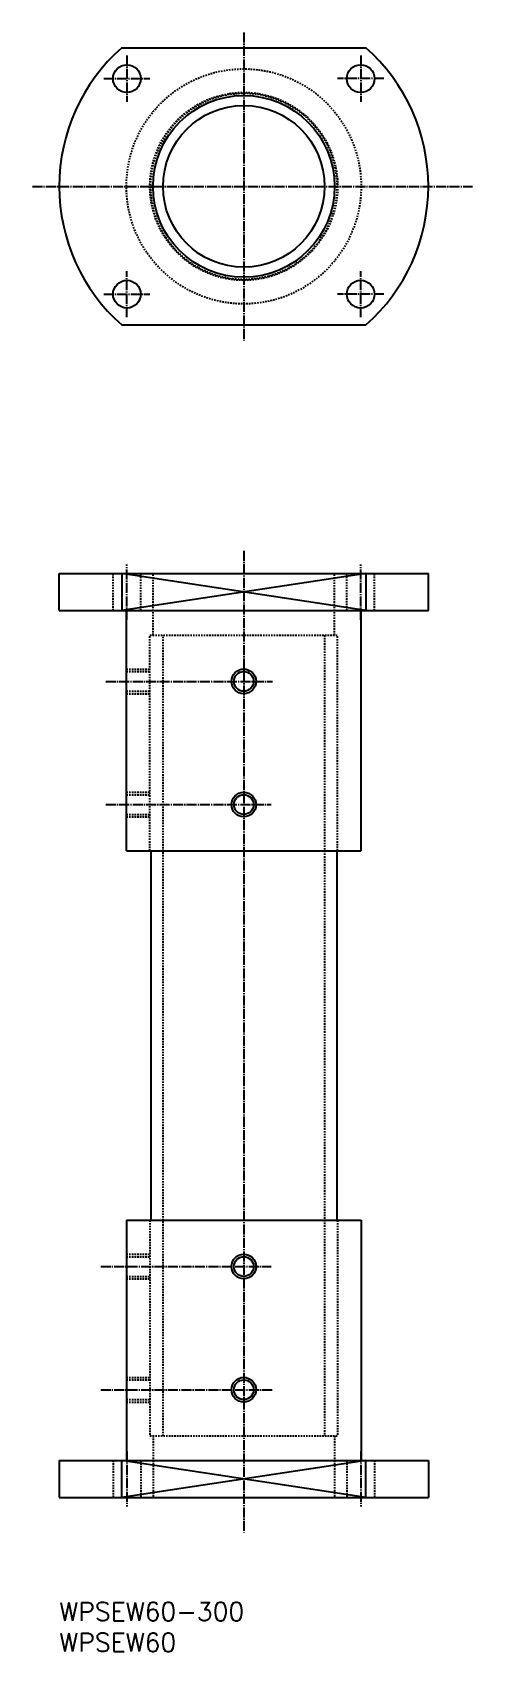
# Model space of a CAD drawing. Extents: x 637 to 780, y -2600 to -2074.
import ezdxf

# ---------------------------------------------------------------- set-up
doc = ezdxf.new("R2010")
doc.units = 0
doc.header["$LTSCALE"] = 0.25
doc.linetypes.add('CENTER', pattern=[17.5, 13, -1.5, 1.5, -1.5])
doc.linetypes.add('DASHED', pattern=[3.5, 2, -1.5])
doc.layers.get('0').update_dxf_attribs({"linetype": 'CONTINUOUS'})
doc.layers.add('CENTER', color=1, linetype='CENTER')
doc.styles.get("Standard").update_dxf_attribs({"font": 'txt', "bigfont": 'BIGFONT'})

msp = doc.modelspace()

# ---------------------------------------------------------------- linework, layer by layer
for p, q in [((665.91, -2078.78), (745.29, -2078.78)), ((665.91, -2168.78), (745.29, -2168.78)), ((645.6, -2249.5), (765.6, -2249.5)), ((665.91, -2249.5), (665.91, -2261.5)), ((745.29, -2249.5), (745.29, -2261.5)), ((645.6, -2261.5), (765.6, -2261.5)), ((667.45, -2339.5), (743.75, -2339.5)), ((667.45, -2459.5), (743.75, -2459.5)), ((736.1, -2467), (736.1, -2467)), ((736.1, -2484.5), (736.1, -2484.5)), ((645.6, -2537.5), (765.6, -2537.5)), ((665.91, -2549.5), (665.91, -2537.5)), ((745.29, -2549.5), (745.29, -2537.5)), ((645.6, -2549.5), (765.6, -2549.5))]:
    msp.add_line(p, q)
at = {"color": 7, "linetype": 'CONTINUOUS'}
for p, q in [((645.6, -2261.5), (645.6, -2249.5)), ((765.6, -2261.5), (765.6, -2249.5)), ((667.45, -2339.5), (667.45, -2261.5)), ((743.75, -2339.5), (743.75, -2261.5)), ((675.35, -2339.5), (675.35, -2459.5)), ((735.85, -2339.5), (735.85, -2459.5)), ((667.45, -2459.5), (667.45, -2537.5)), ((743.75, -2459.5), (743.75, -2537.5)), ((645.6, -2537.5), (645.6, -2549.5)), ((765.6, -2537.5), (765.6, -2549.5))]:
    msp.add_line(p, q, dxfattribs=at)
at = {"color": 3, "linetype": 'DASHED'}
for p, q in [((663.1, -2261.5), (663.1, -2249.5)), ((672.1, -2261.5), (672.1, -2249.5)), ((676.1, -2269.5), (676.1, -2249.5)), ((735.1, -2269.5), (735.1, -2249.5)), ((739.1, -2261.5), (739.1, -2249.5)), ((748.1, -2261.5), (748.1, -2249.5)), ((675.1, -2339.5), (675.1, -2269.5)), ((675.1, -2269.5), (736.1, -2269.5)), ((679.35, -2529.5), (679.35, -2269.5)), ((731.85, -2269.5), (731.85, -2529.5)), ((736.1, -2339.5), (736.1, -2269.5)), ((667.45, -2280.5), (675.1, -2280.5)), ((667.45, -2281.3), (675.1, -2281.3)), ((667.45, -2287.7), (675.1, -2287.7)), ((667.45, -2288.5), (675.1, -2288.5)), ((667.45, -2320.5), (675.1, -2320.5)), ((667.45, -2321.3), (675.1, -2321.3)), ((667.45, -2327.7), (675.1, -2327.7)), ((667.45, -2328.5), (675.1, -2328.5)), ((675.1, -2459.5), (675.1, -2529.5)), ((736.1, -2459.5), (736.1, -2529.5)), ((667.45, -2470.5), (675.1, -2470.5)), ((667.45, -2471.3), (675.1, -2471.3)), ((667.45, -2477.7), (675.1, -2477.7)), ((667.45, -2478.5), (675.1, -2478.5)), ((667.45, -2510.5), (675.1, -2510.5)), ((667.45, -2511.3), (675.1, -2511.3)), ((667.45, -2517.7), (675.1, -2517.7)), ((667.45, -2518.5), (675.1, -2518.5)), ((675.1, -2529.5), (736.1, -2529.5)), ((676.1, -2529.5), (676.1, -2549.5)), ((735.1, -2529.5), (735.1, -2549.5)), ((663.1, -2537.5), (663.1, -2549.5)), ((672.1, -2537.5), (672.1, -2549.5)), ((739.1, -2537.5), (739.1, -2549.5)), ((748.1, -2537.5), (748.1, -2549.5))]:
    msp.add_line(p, q, dxfattribs=at)
at = {"color": 3, "linetype": 'CONTINUOUS'}
for p, q in [((745.29, -2249.5), (665.91, -2261.5)), ((745.29, -2261.5), (665.91, -2249.5)), ((745.29, -2537.5), (665.91, -2549.5)), ((745.29, -2549.5), (665.91, -2537.5))]:
    msp.add_line(p, q, dxfattribs=at)
for centre, radius in [((667.6, -2088.78), 4.5), ((743.6, -2088.78), 4.5), ((705.6, -2123.78), 29.5), ((705.6, -2123.78), 26.25), ((667.6, -2158.78), 4.5), ((743.6, -2158.78), 4.5), ((705.6, -2284.5), 3.2), ((705.6, -2324.5), 3.2), ((705.6, -2474.5), 3.2), ((705.6, -2514.5), 3.2)]:
    msp.add_circle(centre, radius)
at = {"color": 3, "linetype": 'DASHED'}
for radius in [38.15, 30.5, 30.25]:
    msp.add_circle((705.6, -2123.78), radius, dxfattribs=at)
at = {"color": 3, "linetype": 'CONTINUOUS'}
for centre in [(705.6, -2284.5), (705.6, -2324.5), (705.6, -2474.5), (705.6, -2514.5)]:
    msp.add_circle(centre, 4, dxfattribs=at)
for start, end in [(131.4096, 228.5904), (311.4096, 48.5904)]:
    msp.add_arc((705.6, -2123.78), 60, start, end)
at = {"layer": 'CENTER', "color": 1, "linetype": 'CENTER'}
for p, q in [((705.6, -2073.78), (705.6, -2173.78)), ((667.6, -2081.28), (667.6, -2096.28)), ((743.6, -2081.28), (743.6, -2096.28)), ((660.1, -2088.78), (675.1, -2088.78)), ((751.1, -2088.78), (736.1, -2088.78)), ((636.87, -2123.78), (780, -2123.78)), ((667.6, -2166.28), (667.6, -2151.28)), ((743.6, -2166.28), (743.6, -2151.28)), ((660.1, -2158.78), (675.1, -2158.78)), ((751.1, -2158.78), (736.1, -2158.78)), ((705.6, -2242.09), (705.6, -2560.86)), ((667.6, -2264.52), (667.6, -2246.56)), ((743.6, -2264.52), (743.6, -2246.56)), ((660.74, -2284.5), (714.91, -2284.5)), ((660.74, -2324.5), (714.45, -2324.5)), ((659.08, -2474.5), (714.45, -2474.5)), ((659.08, -2514.5), (714.91, -2514.5)), ((667.6, -2534.48), (667.6, -2552.44)), ((743.6, -2534.48), (743.6, -2552.44))]:
    msp.add_line(p, q, dxfattribs=at)

# ---------------------------------------------------------------- texts
at = {"color": 7, "linetype": 'CONTINUOUS'}
for s, p in [('WPSEW60-300', (645.6, -2589.54)), ('WPSEW60', (645.6, -2599.54))]:
    msp.add_text(s, height=6, dxfattribs=at).set_placement(p)

doc.saveas('drawing.dxf')
